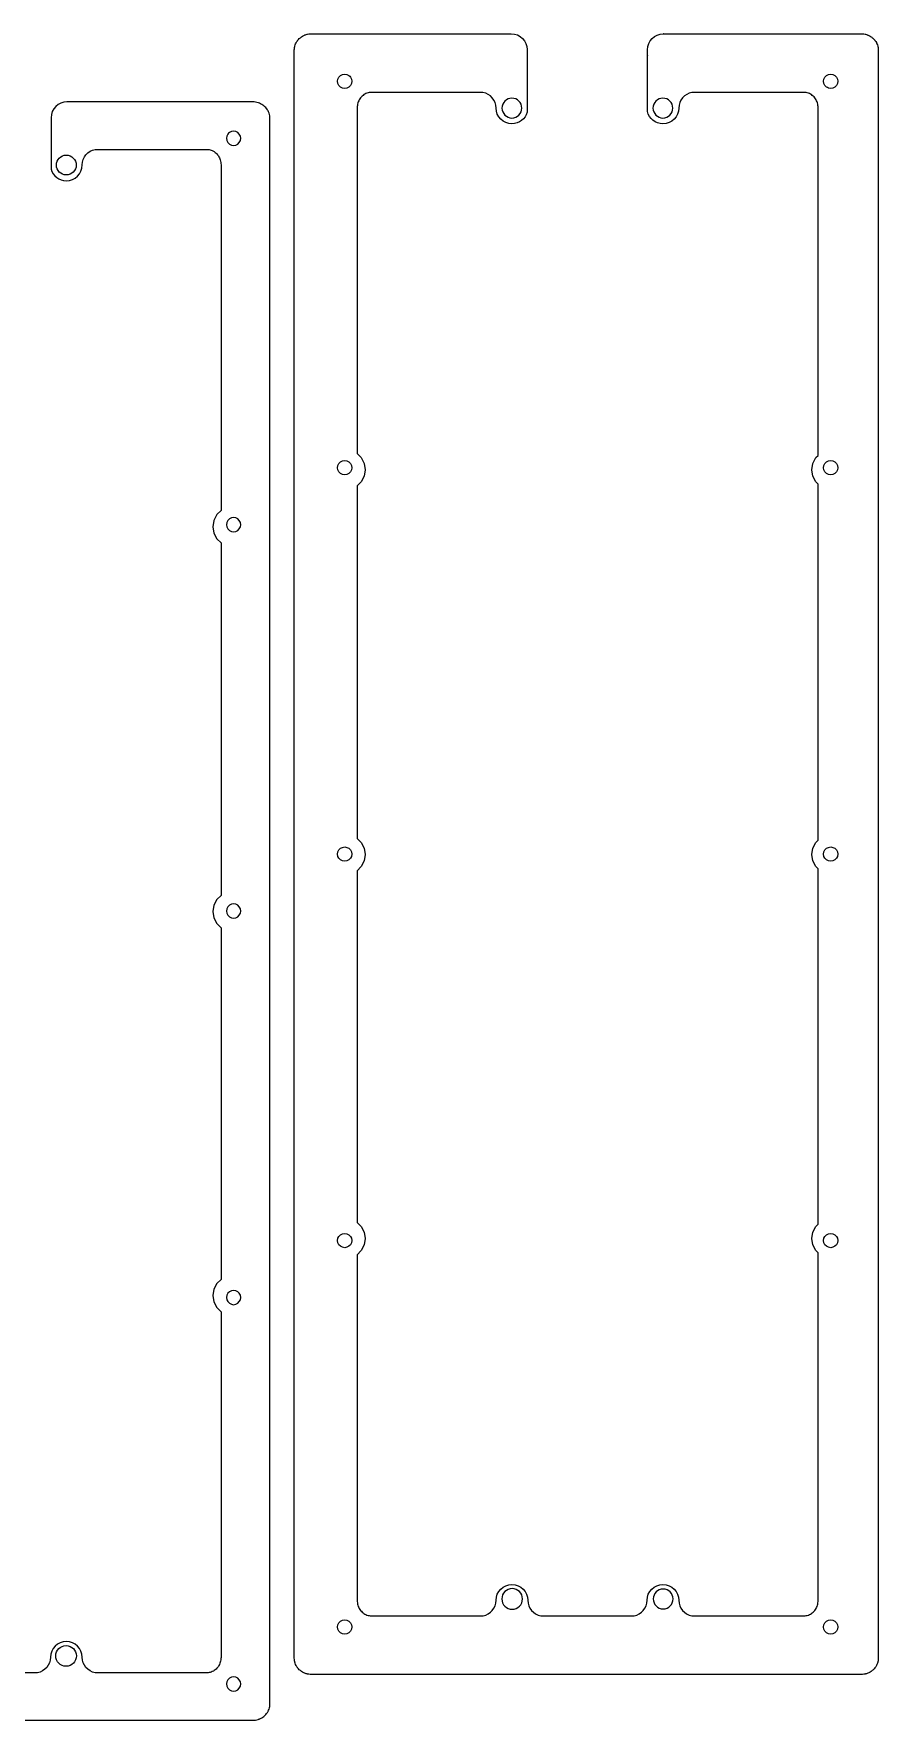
# Model space of a CAD drawing. Header units: inches. Extents: x -431 to 56, y 66 to 279.
# Drawn here: x -294.4 to -188.2, y 66 to 278.3 of the extents above; entities that cross this region are included whole.
import ezdxf

# ---------------------------------------------------------------- set-up
doc = ezdxf.new("R2010")
doc.units = ezdxf.units.IN
doc.header["$MEASUREMENT"] = 0

# ---------------------------------------------------------------- blocks, each defined once
blk = doc.blocks.new('block 2')
at = {"color": 1, "lineweight": 9, "true_color": 0xff0000}
for points in [[(-331.3, 264.82), (-331.17, 264.57), (-330.97, 264.37), (-330.72, 264.24), (-330.45, 264.2), (-330.17, 264.24), (-330.04, 264.31), (-329.92, 264.37), (-329.72, 264.57), (-329.59, 264.82), (-329.55, 265.1), (-329.59, 265.38), (-329.72, 265.63), (-329.92, 265.83), (-330.17, 265.96), (-330.45, 266), (-330.72, 265.96), (-330.97, 265.83), (-331.17, 265.63), (-331.3, 265.38), (-331.35, 265.1), (-331.3, 264.82)], [(-270.15, 264.82), (-270.02, 264.57), (-269.82, 264.37), (-269.57, 264.24), (-269.29, 264.2), (-269.02, 264.24), (-268.77, 264.37), (-268.57, 264.57), (-268.44, 264.82), (-268.4, 265.1), (-268.44, 265.38), (-268.57, 265.63), (-268.77, 265.83), (-269.02, 265.96), (-269.29, 266), (-269.57, 265.96), (-269.82, 265.83), (-269.92, 265.73), (-270.02, 265.63), (-270.15, 265.38), (-270.2, 265.1), (-270.15, 264.82)], [(-331.3, 216.2), (-331.17, 215.95), (-330.97, 215.75), (-330.72, 215.62), (-330.45, 215.57), (-330.17, 215.62), (-329.92, 215.75), (-329.72, 215.95), (-329.59, 216.2), (-329.55, 216.47), (-329.59, 216.75), (-329.72, 217), (-329.92, 217.2), (-330.17, 217.33), (-330.45, 217.37), (-330.72, 217.33), (-330.97, 217.2), (-331.17, 217), (-331.3, 216.75), (-331.35, 216.47), (-331.3, 216.2)], [(-270.15, 216.2), (-270.02, 215.95), (-269.82, 215.75), (-269.57, 215.62), (-269.29, 215.57), (-269.02, 215.62), (-268.77, 215.75), (-268.57, 215.95), (-268.44, 216.2), (-268.4, 216.47), (-268.44, 216.75), (-268.57, 217), (-268.77, 217.2), (-269.02, 217.33), (-269.29, 217.37), (-269.57, 217.33), (-269.82, 217.2), (-270.02, 217), (-270.15, 216.75), (-270.2, 216.47), (-270.15, 216.2)], [(-331.3, 167.57), (-331.17, 167.32), (-330.97, 167.12), (-330.72, 166.99), (-330.45, 166.95), (-330.17, 166.99), (-329.92, 167.12), (-329.72, 167.32), (-329.59, 167.57), (-329.55, 167.85), (-329.59, 168.13), (-329.72, 168.38), (-329.92, 168.58), (-330.17, 168.71), (-330.45, 168.75), (-330.72, 168.71), (-330.97, 168.58), (-331.17, 168.38), (-331.3, 168.13), (-331.35, 167.85), (-331.3, 167.57)], [(-270.15, 167.57), (-270.02, 167.32), (-269.82, 167.12), (-269.57, 166.99), (-269.29, 166.95), (-269.02, 166.99), (-268.77, 167.12), (-268.57, 167.32), (-268.44, 167.57), (-268.4, 167.85), (-268.44, 168.13), (-268.57, 168.38), (-268.77, 168.58), (-269.02, 168.71), (-269.29, 168.75), (-269.57, 168.71), (-269.82, 168.58), (-270.02, 168.38), (-270.15, 168.13), (-270.2, 167.85), (-270.15, 167.57)], [(-331.3, 118.95), (-331.17, 118.7), (-330.97, 118.5), (-330.72, 118.37), (-330.45, 118.32), (-330.17, 118.37), (-329.92, 118.5), (-329.72, 118.7), (-329.59, 118.95), (-329.55, 119.22), (-329.59, 119.5), (-329.72, 119.75), (-329.92, 119.95), (-330.17, 120.08), (-330.45, 120.12), (-330.72, 120.08), (-330.97, 119.95), (-331.17, 119.75), (-331.3, 119.5), (-331.35, 119.22), (-331.3, 118.95)], [(-270.15, 118.95), (-270.02, 118.7), (-269.82, 118.5), (-269.57, 118.37), (-269.29, 118.32), (-269.02, 118.37), (-268.77, 118.5), (-268.57, 118.7), (-268.44, 118.95), (-268.4, 119.22), (-268.44, 119.5), (-268.57, 119.75), (-268.77, 119.95), (-269.02, 120.08), (-269.29, 120.12), (-269.57, 120.08), (-269.82, 119.95), (-270.02, 119.75), (-270.15, 119.5), (-270.2, 119.22), (-270.15, 118.95)], [(-331.35, 70.6), (-331.3, 70.32), (-331.17, 70.07), (-330.97, 69.87), (-330.72, 69.74), (-330.45, 69.7), (-330.17, 69.74), (-329.92, 69.87), (-329.72, 70.07), (-329.67, 70.15), (-329.59, 70.32), (-329.55, 70.56), (-329.55, 70.6), (-329.55, 70.6), (-329.59, 70.88), (-329.72, 71.13), (-329.92, 71.33), (-330.17, 71.45), (-330.45, 71.5), (-330.45, 71.5), (-330.72, 71.45), (-330.97, 71.33), (-331.17, 71.13), (-331.3, 70.88), (-331.35, 70.6), (-331.35, 70.6)], [(-270.2, 70.6), (-270.15, 70.32), (-270.02, 70.07), (-269.82, 69.87), (-269.57, 69.74), (-269.29, 69.7), (-269.02, 69.74), (-268.77, 69.87), (-268.57, 70.07), (-268.57, 70.07), (-268.44, 70.32), (-268.4, 70.6), (-268.44, 70.88), (-268.57, 71.13), (-268.77, 71.33), (-269.02, 71.45), (-269.29, 71.5), (-269.57, 71.45), (-269.82, 71.33), (-270.02, 71.13), (-270.02, 71.13), (-270.15, 70.88), (-270.19, 70.64), (-270.2, 70.6), (-270.2, 70.6)]]:
    blk.add_lwpolyline(points, dxfattribs=at)
at = {"color": 3, "lineweight": 9, "true_color": 0x00ff00}
blk.add_open_spline([(-335.02, 267.62), (-335.02, 267.62), (-335.01, 267.79), (-335.01, 267.79), (-335.01, 267.79), (-334.99, 267.94), (-334.99, 267.94), (-334.99, 267.94), (-334.97, 268.07), (-334.97, 268.07), (-334.97, 268.07), (-334.96, 268.1), (-334.96, 268.1), (-334.96, 268.1), (-334.92, 268.26), (-334.92, 268.26), (-334.92, 268.26), (-334.86, 268.41), (-334.86, 268.41), (-334.86, 268.41), (-334.79, 268.55), (-334.79, 268.55), (-334.79, 268.55), (-334.79, 268.55), (-334.79, 268.55), (-334.79, 268.55), (-334.7, 268.69), (-334.7, 268.69), (-334.7, 268.69), (-334.61, 268.83), (-334.61, 268.83), (-334.61, 268.83), (-334.59, 268.85), (-334.59, 268.85), (-334.59, 268.85), (-334.5, 268.96), (-334.5, 268.96), (-334.5, 268.96), (-334.39, 269.07), (-334.39, 269.07), (-334.39, 269.07), (-334.32, 269.13), (-334.32, 269.13), (-334.32, 269.13), (-334.27, 269.18), (-334.27, 269.18), (-334.27, 269.18), (-334.21, 269.23), (-334.21, 269.23), (-334.21, 269.23), (-334.13, 269.28), (-334.13, 269.28), (-334.13, 269.28), (-333.99, 269.37), (-333.99, 269.37), (-333.99, 269.37), (-333.84, 269.45), (-333.84, 269.45), (-333.84, 269.45), (-333.72, 269.5), (-333.72, 269.5), (-333.72, 269.5), (-333.69, 269.52), (-333.69, 269.52), (-333.69, 269.52), (-333.61, 269.55), (-333.61, 269.55), (-333.61, 269.55), (-333.53, 269.57), (-333.53, 269.57), (-333.53, 269.57), (-333.39, 269.61), (-333.39, 269.61), (-333.39, 269.61), (-333.37, 269.62), (-333.37, 269.62), (-333.37, 269.62), (-333.2, 269.65), (-333.2, 269.65), (-333.2, 269.65), (-333.04, 269.67), (-333.04, 269.67), (-333.04, 269.67), (-332.87, 269.68), (-332.87, 269.68), (-332.87, 269.68), (-309.38, 269.68), (-309.38, 269.68), (-309.38, 269.68), (-309.4, 269.66), (-309.4, 269.66), (-308.3, 269.66), (-307.4, 268.76), (-307.4, 267.66), (-307.4, 267.66), (-307.4, 266.95), (-307.4, 266.95), (-307.4, 266.95), (-307.39, 266.97), (-307.39, 266.97), (-307.39, 266.97), (-307.39, 261.29), (-307.39, 261.29), (-307.6, 260.41), (-308.39, 259.75), (-309.34, 259.75), (-310.44, 259.75), (-311.34, 260.65), (-311.34, 261.74), (-311.34, 262.72), (-312.05, 263.53), (-312.98, 263.7), (-312.98, 263.7), (-327.09, 263.7), (-327.09, 263.7), (-327.09, 263.7), (-327.23, 263.69), (-327.23, 263.69), (-327.23, 263.69), (-327.37, 263.68), (-327.37, 263.68), (-327.37, 263.68), (-327.51, 263.65), (-327.51, 263.65), (-327.51, 263.65), (-327.64, 263.61), (-327.64, 263.61), (-327.64, 263.61), (-327.77, 263.55), (-327.77, 263.55), (-327.77, 263.55), (-327.9, 263.49), (-327.9, 263.49), (-327.9, 263.49), (-328.02, 263.42), (-328.02, 263.42), (-328.02, 263.42), (-328.14, 263.33), (-328.14, 263.33), (-328.14, 263.33), (-328.25, 263.24), (-328.25, 263.24), (-328.25, 263.24), (-328.35, 263.14), (-328.35, 263.14), (-328.35, 263.14), (-328.44, 263.02), (-328.44, 263.02), (-328.44, 263.02), (-328.53, 262.9), (-328.53, 262.9), (-328.53, 262.9), (-328.61, 262.78), (-328.61, 262.78), (-328.61, 262.78), (-328.68, 262.65), (-328.68, 262.65), (-328.68, 262.65), (-328.73, 262.51), (-328.73, 262.51), (-328.73, 262.51), (-328.78, 262.37), (-328.78, 262.37), (-328.78, 262.37), (-328.82, 262.22), (-328.82, 262.22), (-328.82, 262.22), (-328.85, 262.07), (-328.85, 262.07), (-328.85, 262.07), (-328.86, 261.92), (-328.86, 261.92), (-328.86, 261.92), (-328.87, 261.77), (-328.87, 261.77), (-328.87, 261.77), (-328.87, 218.03), (-328.87, 218.03), (-328.87, 218.03), (-328.58, 217.74), (-328.58, 217.74), (-328.58, 217.74), (-328.21, 217.02), (-328.21, 217.02), (-328.21, 217.02), (-328.09, 216.22), (-328.09, 216.22), (-328.09, 216.22), (-328.21, 215.42), (-328.21, 215.42), (-328.21, 215.42), (-328.58, 214.71), (-328.58, 214.71), (-328.58, 214.71), (-328.87, 214.42), (-328.87, 214.42), (-328.87, 214.42), (-328.87, 169.6), (-328.87, 169.6), (-328.87, 169.6), (-328.58, 169.31), (-328.58, 169.31), (-328.58, 169.31), (-328.21, 168.59), (-328.21, 168.59), (-328.21, 168.59), (-328.09, 167.79), (-328.09, 167.79), (-328.09, 167.79), (-328.21, 166.99), (-328.21, 166.99), (-328.21, 166.99), (-328.58, 166.28), (-328.58, 166.28), (-328.58, 166.28), (-328.87, 165.99), (-328.87, 165.99), (-328.87, 165.99), (-328.87, 121.28), (-328.87, 121.28), (-328.87, 121.28), (-328.58, 120.99), (-328.58, 120.99), (-328.58, 120.99), (-328.21, 120.27), (-328.21, 120.27), (-328.21, 120.27), (-328.09, 119.48), (-328.09, 119.48), (-328.09, 119.48), (-328.21, 118.68), (-328.21, 118.68), (-328.21, 118.68), (-328.58, 117.96), (-328.58, 117.96), (-328.58, 117.96), (-328.87, 117.67), (-328.87, 117.67), (-328.87, 117.67), (-328.87, 73.93), (-328.87, 73.93), (-328.87, 73.93), (-328.86, 73.78), (-328.86, 73.78), (-328.86, 73.78), (-328.85, 73.63), (-328.85, 73.63), (-328.85, 73.63), (-328.82, 73.48), (-328.82, 73.48), (-328.82, 73.48), (-328.78, 73.33), (-328.78, 73.33), (-328.78, 73.33), (-328.73, 73.19), (-328.73, 73.19), (-328.73, 73.19), (-328.68, 73.05), (-328.68, 73.05), (-328.68, 73.05), (-328.61, 72.92), (-328.61, 72.92), (-328.61, 72.92), (-328.53, 72.8), (-328.53, 72.8), (-328.53, 72.8), (-328.44, 72.68), (-328.44, 72.68), (-328.44, 72.68), (-328.35, 72.57), (-328.35, 72.57), (-328.35, 72.57), (-328.25, 72.46), (-328.25, 72.46), (-328.25, 72.46), (-328.14, 72.37), (-328.14, 72.37), (-328.14, 72.37), (-328.02, 72.28), (-328.02, 72.28), (-328.02, 72.28), (-327.9, 72.21), (-327.9, 72.21), (-327.9, 72.21), (-327.77, 72.15), (-327.77, 72.15), (-327.77, 72.15), (-327.64, 72.09), (-327.64, 72.09), (-327.64, 72.09), (-327.51, 72.05), (-327.51, 72.05), (-327.51, 72.05), (-327.37, 72.02), (-327.37, 72.02), (-327.37, 72.02), (-327.23, 72.01), (-327.23, 72.01), (-327.23, 72.01), (-327.09, 72), (-327.09, 72), (-327.09, 72), (-312.97, 72), (-312.97, 72), (-312.04, 72.17), (-311.34, 72.98), (-311.34, 73.95), (-311.34, 75.05), (-310.44, 75.94), (-309.34, 75.94), (-308.23, 75.94), (-307.34, 75.05), (-307.34, 73.95), (-307.34, 72.98), (-306.63, 72.17), (-305.7, 72), (-305.7, 72), (-293.97, 72), (-293.97, 72), (-293.04, 72.17), (-292.34, 72.98), (-292.34, 73.95), (-292.34, 75.05), (-291.44, 75.94), (-290.34, 75.94), (-289.23, 75.94), (-288.34, 75.05), (-288.34, 73.95), (-288.34, 72.98), (-287.63, 72.17), (-286.71, 72), (-286.71, 72), (-272.65, 72), (-272.65, 72), (-272.65, 72), (-272.51, 72.01), (-272.51, 72.01), (-272.51, 72.01), (-272.37, 72.02), (-272.37, 72.02), (-272.37, 72.02), (-272.23, 72.05), (-272.23, 72.05), (-272.23, 72.05), (-272.1, 72.09), (-272.1, 72.09), (-272.1, 72.09), (-271.97, 72.15), (-271.97, 72.15), (-271.97, 72.15), (-271.84, 72.21), (-271.84, 72.21), (-271.84, 72.21), (-271.72, 72.28), (-271.72, 72.28), (-271.72, 72.28), (-271.6, 72.37), (-271.6, 72.37), (-271.6, 72.37), (-271.49, 72.46), (-271.49, 72.46), (-271.49, 72.46), (-271.39, 72.57), (-271.39, 72.57), (-271.39, 72.57), (-271.3, 72.68), (-271.3, 72.68), (-271.3, 72.68), (-271.21, 72.8), (-271.21, 72.8), (-271.21, 72.8), (-271.13, 72.92), (-271.13, 72.92), (-271.13, 72.92), (-271.06, 73.05), (-271.06, 73.05), (-271.06, 73.05), (-271.01, 73.19), (-271.01, 73.19), (-271.01, 73.19), (-270.96, 73.33), (-270.96, 73.33), (-270.96, 73.33), (-270.92, 73.48), (-270.92, 73.48), (-270.92, 73.48), (-270.89, 73.63), (-270.89, 73.63), (-270.89, 73.63), (-270.88, 73.78), (-270.88, 73.78), (-270.88, 73.78), (-270.87, 73.93), (-270.87, 73.93), (-270.87, 73.93), (-270.87, 117.44), (-270.87, 117.44), (-270.87, 117.44), (-271.39, 117.96), (-271.39, 117.96), (-271.39, 117.96), (-271.76, 118.68), (-271.76, 118.68), (-271.76, 118.68), (-271.89, 119.48), (-271.89, 119.48), (-271.89, 119.48), (-271.76, 120.27), (-271.76, 120.27), (-271.76, 120.27), (-271.39, 120.99), (-271.39, 120.99), (-271.39, 120.99), (-270.87, 121.51), (-270.87, 121.51), (-270.87, 121.51), (-270.87, 165.76), (-270.87, 165.76), (-270.87, 165.76), (-271.39, 166.28), (-271.39, 166.28), (-271.39, 166.28), (-271.76, 166.99), (-271.76, 166.99), (-271.76, 166.99), (-271.89, 167.79), (-271.89, 167.79), (-271.89, 167.79), (-271.76, 168.59), (-271.76, 168.59), (-271.76, 168.59), (-271.39, 169.31), (-271.39, 169.31), (-271.39, 169.31), (-270.87, 169.82), (-270.87, 169.82), (-270.87, 169.82), (-270.87, 214.19), (-270.87, 214.19), (-270.87, 214.19), (-271.39, 214.71), (-271.39, 214.71), (-271.39, 214.71), (-271.76, 215.42), (-271.76, 215.42), (-271.76, 215.42), (-271.89, 216.22), (-271.89, 216.22), (-271.89, 216.22), (-271.76, 217.02), (-271.76, 217.02), (-271.76, 217.02), (-271.39, 217.74), (-271.39, 217.74), (-271.39, 217.74), (-270.87, 218.25), (-270.87, 218.25), (-270.87, 218.25), (-270.87, 261.77), (-270.87, 261.77), (-270.87, 261.77), (-270.88, 261.92), (-270.88, 261.92), (-270.88, 261.92), (-270.89, 262.07), (-270.89, 262.07), (-270.89, 262.07), (-270.92, 262.22), (-270.92, 262.22), (-270.92, 262.22), (-270.96, 262.37), (-270.96, 262.37), (-270.96, 262.37), (-271.01, 262.51), (-271.01, 262.51), (-271.01, 262.51), (-271.06, 262.65), (-271.06, 262.65), (-271.06, 262.65), (-271.13, 262.78), (-271.13, 262.78), (-271.13, 262.78), (-271.21, 262.9), (-271.21, 262.9), (-271.21, 262.9), (-271.3, 263.02), (-271.3, 263.02), (-271.3, 263.02), (-271.39, 263.14), (-271.39, 263.14), (-271.39, 263.14), (-271.49, 263.24), (-271.49, 263.24), (-271.49, 263.24), (-271.6, 263.33), (-271.6, 263.33), (-271.6, 263.33), (-271.72, 263.42), (-271.72, 263.42), (-271.72, 263.42), (-271.84, 263.49), (-271.84, 263.49), (-271.84, 263.49), (-271.97, 263.55), (-271.97, 263.55), (-271.97, 263.55), (-272.1, 263.61), (-272.1, 263.61), (-272.1, 263.61), (-272.23, 263.65), (-272.23, 263.65), (-272.23, 263.65), (-272.37, 263.68), (-272.37, 263.68), (-272.37, 263.68), (-272.51, 263.69), (-272.51, 263.69), (-272.51, 263.69), (-272.65, 263.7), (-272.65, 263.7), (-272.65, 263.7), (-286.69, 263.7), (-286.69, 263.7), (-287.63, 263.53), (-288.34, 262.72), (-288.34, 261.74), (-288.34, 260.65), (-289.23, 259.75), (-290.34, 259.75), (-291.25, 259.75), (-292.02, 260.37), (-292.26, 261.2), (-292.26, 261.2), (-292.26, 266.96), (-292.26, 266.96), (-292.26, 266.96), (-292.26, 267.68), (-292.26, 267.68), (-292.26, 268.78), (-291.36, 269.68), (-290.26, 269.68), (-290.26, 269.68), (-266.87, 269.68), (-266.87, 269.68), (-266.87, 269.68), (-266.7, 269.67), (-266.7, 269.67), (-266.7, 269.67), (-266.54, 269.65), (-266.54, 269.65), (-266.54, 269.65), (-266.37, 269.62), (-266.37, 269.62), (-266.37, 269.62), (-266.35, 269.61), (-266.35, 269.61), (-266.35, 269.61), (-266.21, 269.57), (-266.21, 269.57), (-266.21, 269.57), (-266.14, 269.55), (-266.14, 269.55), (-266.14, 269.55), (-266.05, 269.52), (-266.05, 269.52), (-266.05, 269.52), (-266.02, 269.5), (-266.02, 269.5), (-266.02, 269.5), (-265.9, 269.45), (-265.9, 269.45), (-265.9, 269.45), (-265.75, 269.37), (-265.75, 269.37), (-265.75, 269.37), (-265.61, 269.28), (-265.61, 269.28), (-265.61, 269.28), (-265.48, 269.18), (-265.48, 269.18), (-265.48, 269.18), (-265.35, 269.07), (-265.35, 269.07), (-265.35, 269.07), (-265.24, 268.96), (-265.24, 268.96), (-265.24, 268.96), (-265.13, 268.83), (-265.13, 268.83), (-265.13, 268.83), (-265.13, 268.83), (-265.13, 268.83), (-265.13, 268.83), (-265.1, 268.79), (-265.1, 268.79), (-265.1, 268.79), (-265.04, 268.69), (-265.04, 268.69), (-265.04, 268.69), (-264.99, 268.61), (-264.99, 268.61), (-264.99, 268.61), (-264.95, 268.55), (-264.95, 268.55), (-264.95, 268.55), (-264.95, 268.55), (-264.95, 268.55), (-264.95, 268.55), (-264.88, 268.41), (-264.88, 268.41), (-264.88, 268.41), (-264.82, 268.26), (-264.82, 268.26), (-264.82, 268.26), (-264.78, 268.11), (-264.78, 268.11), (-264.78, 268.11), (-264.78, 268.1), (-264.78, 268.1), (-264.78, 268.1), (-264.78, 268.09), (-264.78, 268.09), (-264.78, 268.09), (-264.75, 267.94), (-264.75, 267.94), (-264.75, 267.94), (-264.73, 267.79), (-264.73, 267.79), (-264.73, 267.79), (-264.72, 267.62), (-264.72, 267.62), (-264.72, 267.62), (-264.72, 167.85), (-264.72, 167.85), (-264.72, 167.85), (-264.72, 68.07), (-264.72, 68.07), (-264.72, 68.07), (-264.73, 67.91), (-264.73, 67.91), (-264.73, 67.91), (-264.75, 67.75), (-264.75, 67.75), (-264.75, 67.75), (-264.78, 67.61), (-264.78, 67.61), (-264.78, 67.61), (-264.78, 67.6), (-264.78, 67.6), (-264.78, 67.6), (-264.78, 67.59), (-264.78, 67.59), (-264.78, 67.59), (-264.82, 67.44), (-264.82, 67.44), (-264.82, 67.44), (-264.88, 67.29), (-264.88, 67.29), (-264.88, 67.29), (-264.95, 67.15), (-264.95, 67.15), (-264.95, 67.15), (-264.95, 67.14), (-264.95, 67.14), (-264.95, 67.14), (-264.99, 67.09), (-264.99, 67.09), (-264.99, 67.09), (-265.04, 67), (-265.04, 67), (-265.04, 67), (-265.1, 66.91), (-265.1, 66.91), (-265.1, 66.91), (-265.13, 66.87), (-265.13, 66.87), (-265.13, 66.87), (-265.13, 66.87), (-265.13, 66.87), (-265.13, 66.87), (-265.24, 66.74), (-265.24, 66.74), (-265.24, 66.74), (-265.35, 66.62), (-265.35, 66.62), (-265.35, 66.62), (-265.48, 66.51), (-265.48, 66.51), (-265.48, 66.51), (-265.61, 66.41), (-265.61, 66.41), (-265.61, 66.41), (-265.75, 66.33), (-265.75, 66.33), (-265.75, 66.33), (-265.9, 66.25), (-265.9, 66.25), (-265.9, 66.25), (-266.02, 66.19), (-266.02, 66.19), (-266.02, 66.19), (-266.05, 66.18), (-266.05, 66.18), (-266.05, 66.18), (-266.14, 66.15), (-266.14, 66.15), (-266.14, 66.15), (-266.21, 66.12), (-266.21, 66.12), (-266.21, 66.12), (-266.35, 66.09), (-266.35, 66.09), (-266.35, 66.09), (-266.37, 66.08), (-266.37, 66.08), (-266.37, 66.08), (-266.54, 66.05), (-266.54, 66.05), (-266.54, 66.05), (-266.7, 66.03), (-266.7, 66.03), (-266.7, 66.03), (-266.87, 66.02), (-266.87, 66.02), (-266.87, 66.02), (-332.87, 66.02), (-332.87, 66.02), (-332.87, 66.02), (-333.04, 66.03), (-333.04, 66.03), (-333.04, 66.03), (-333.2, 66.05), (-333.2, 66.05), (-333.2, 66.05), (-333.37, 66.08), (-333.37, 66.08), (-333.37, 66.08), (-333.39, 66.09), (-333.39, 66.09), (-333.39, 66.09), (-333.53, 66.12), (-333.53, 66.12), (-333.53, 66.12), (-333.61, 66.15), (-333.61, 66.15), (-333.61, 66.15), (-333.69, 66.18), (-333.69, 66.18), (-333.69, 66.18), (-333.72, 66.19), (-333.72, 66.19), (-333.72, 66.19), (-333.84, 66.25), (-333.84, 66.25), (-333.84, 66.25), (-333.99, 66.33), (-333.99, 66.33), (-333.99, 66.33), (-334.13, 66.41), (-334.13, 66.41), (-334.13, 66.41), (-334.21, 66.47), (-334.21, 66.47), (-334.21, 66.47), (-334.27, 66.51), (-334.27, 66.51), (-334.27, 66.51), (-334.32, 66.57), (-334.32, 66.57), (-334.32, 66.57), (-334.39, 66.62), (-334.39, 66.62), (-334.39, 66.62), (-334.5, 66.74), (-334.5, 66.74), (-334.5, 66.74), (-334.59, 66.85), (-334.59, 66.85), (-334.59, 66.85), (-334.61, 66.87), (-334.61, 66.87), (-334.61, 66.87), (-334.7, 67), (-334.7, 67), (-334.7, 67), (-334.79, 67.14), (-334.79, 67.14), (-334.79, 67.14), (-334.79, 67.15), (-334.79, 67.15), (-334.79, 67.15), (-334.86, 67.29), (-334.86, 67.29), (-334.86, 67.29), (-334.92, 67.44), (-334.92, 67.44), (-334.92, 67.44), (-334.96, 67.6), (-334.96, 67.6), (-334.96, 67.6), (-334.97, 67.63), (-334.97, 67.63), (-334.97, 67.63), (-334.99, 67.75), (-334.99, 67.75), (-334.99, 67.75), (-335.01, 67.91), (-335.01, 67.91), (-335.01, 67.91), (-335.02, 68.07), (-335.02, 68.07), (-335.02, 68.07), (-335.02, 167.85), (-335.02, 167.85), (-335.02, 167.85), (-335.02, 267.62), (-335.02, 267.62)], degree=3, knots=[0, 0, 0, 0, 1, 1, 1, 2, 2, 2, 3, 3, 3, 4, 4, 4, 5, 5, 5, 6, 6, 6, 7, 7, 7, 8, 8, 8, 9, 9, 9, 10, 10, 10, 11, 11, 11, 12, 12, 12, 13, 13, 13, 14, 14, 14, 15, 15, 15, 16, 16, 16, 17, 17, 17, 18, 18, 18, 19, 19, 19, 20, 20, 20, 21, 21, 21, 22, 22, 22, 23, 23, 23, 24, 24, 24, 25, 25, 25, 26, 26, 26, 27, 27, 27, 28, 28, 28, 29, 29, 29, 30, 30, 30, 31, 31, 31, 32, 32, 32, 33, 33, 33, 34, 34, 34, 35, 35, 35, 36, 36, 36, 37, 37, 37, 38, 38, 38, 39, 39, 39, 40, 40, 40, 41, 41, 41, 42, 42, 42, 43, 43, 43, 44, 44, 44, 45, 45, 45, 46, 46, 46, 47, 47, 47, 48, 48, 48, 49, 49, 49, 50, 50, 50, 51, 51, 51, 52, 52, 52, 53, 53, 53, 54, 54, 54, 55, 55, 55, 56, 56, 56, 57, 57, 57, 58, 58, 58, 59, 59, 59, 60, 60, 60, 61, 61, 61, 62, 62, 62, 63, 63, 63, 64, 64, 64, 65, 65, 65, 66, 66, 66, 67, 67, 67, 68, 68, 68, 69, 69, 69, 70, 70, 70, 71, 71, 71, 72, 72, 72, 73, 73, 73, 74, 74, 74, 75, 75, 75, 76, 76, 76, 77, 77, 77, 78, 78, 78, 79, 79, 79, 80, 80, 80, 81, 81, 81, 82, 82, 82, 83, 83, 83, 84, 84, 84, 85, 85, 85, 86, 86, 86, 87, 87, 87, 88, 88, 88, 89, 89, 89, 90, 90, 90, 91, 91, 91, 92, 92, 92, 93, 93, 93, 94, 94, 94, 95, 95, 95, 96, 96, 96, 97, 97, 97, 98, 98, 98, 99, 99, 99, 100, 100, 100, 101, 101, 101, 102, 102, 102, 103, 103, 103, 104, 104, 104, 105, 105, 105, 106, 106, 106, 107, 107, 107, 108, 108, 108, 109, 109, 109, 110, 110, 110, 111, 111, 111, 112, 112, 112, 113, 113, 113, 114, 114, 114, 115, 115, 115, 116, 116, 116, 117, 117, 117, 118, 118, 118, 119, 119, 119, 120, 120, 120, 121, 121, 121, 122, 122, 122, 123, 123, 123, 124, 124, 124, 125, 125, 125, 126, 126, 126, 127, 127, 127, 128, 128, 128, 129, 129, 129, 130, 130, 130, 131, 131, 131, 132, 132, 132, 133, 133, 133, 134, 134, 134, 135, 135, 135, 136, 136, 136, 137, 137, 137, 138, 138, 138, 139, 139, 139, 140, 140, 140, 141, 141, 141, 142, 142, 142, 143, 143, 143, 144, 144, 144, 145, 145, 145, 146, 146, 146, 147, 147, 147, 148, 148, 148, 149, 149, 149, 150, 150, 150, 151, 151, 151, 152, 152, 152, 153, 153, 153, 154, 154, 154, 155, 155, 155, 156, 156, 156, 157, 157, 157, 158, 158, 158, 159, 159, 159, 160, 160, 160, 161, 161, 161, 162, 162, 162, 163, 163, 163, 164, 164, 164, 165, 165, 165, 166, 166, 166, 167, 167, 167, 168, 168, 168, 169, 169, 169, 170, 170, 170, 171, 171, 171, 172, 172, 172, 173, 173, 173, 174, 174, 174, 175, 175, 175, 176, 176, 176, 177, 177, 177, 178, 178, 178, 179, 179, 179, 180, 180, 180, 181, 181, 181, 182, 182, 182, 183, 183, 183, 184, 184, 184, 185, 185, 185, 186, 186, 186, 187, 187, 187, 188, 188, 188, 189, 189, 189, 190, 190, 190, 191, 191, 191, 192, 192, 192, 193, 193, 193, 194, 194, 194, 195, 195, 195, 196, 196, 196, 197, 197, 197, 198, 198, 198, 199, 199, 199, 200, 200, 200, 201, 201, 201, 202, 202, 202, 203, 203, 203, 204, 204, 204, 205, 205, 205, 206, 206, 206, 207, 207, 207, 208, 208, 208, 209, 209, 209, 210, 210, 210, 211, 211, 211, 212, 212, 212, 213, 213, 213, 214, 214, 214, 215, 215, 215, 216, 216, 216, 217, 217, 217, 218, 218, 218, 219, 219, 219, 220, 220, 220, 221, 221, 221, 222, 222, 222, 223, 223, 223, 224, 224, 224, 225, 225, 225, 226, 226, 226, 227, 227, 227, 228, 228, 228, 229, 229, 229, 230, 230, 230, 231, 231, 231, 232, 232, 232, 233, 233, 233, 234, 234, 234, 235, 235, 235, 236, 236, 236, 237, 237, 237, 238, 238, 238, 239, 239, 239, 240, 240, 240, 241, 241, 241, 242, 242, 242, 243, 243, 243, 244, 244, 244, 245, 245, 245, 246, 246, 246, 247, 247, 247, 248, 248, 248, 249, 249, 249, 250, 250, 250, 251, 251, 251, 252, 252, 252, 253, 253, 253, 254, 254, 254, 255, 255, 255, 256, 256, 256, 257, 257, 257, 258, 258, 258, 259, 259, 259, 260, 260, 260, 261, 261, 261, 262, 262, 262, 263, 263, 263, 264, 264, 264, 265, 265, 265, 266, 266, 266, 267, 267, 267, 268, 268, 268, 269, 269, 269, 270, 270, 270, 271, 271, 271, 272, 272, 272, 272], dxfattribs=at)
at = {"color": 1, "lineweight": 9, "true_color": 0xff0000}
for points in [[(-309.34, 260.48), (-308.65, 260.48), (-308.09, 261.04), (-308.09, 261.73), (-308.09, 262.42), (-308.65, 262.98), (-309.34, 262.98), (-310.03, 262.98), (-310.59, 262.42), (-310.59, 261.73), (-310.59, 261.04), (-310.03, 260.48), (-309.34, 260.48)], [(-290.34, 262.98), (-291.03, 262.98), (-291.59, 262.42), (-291.59, 261.73), (-291.59, 261.04), (-291.03, 260.48), (-290.34, 260.48), (-289.65, 260.48), (-289.09, 261.04), (-289.09, 261.73), (-289.09, 262.42), (-289.65, 262.98), (-290.34, 262.98)], [(-309.37, 72.87), (-308.68, 72.87), (-308.12, 73.43), (-308.12, 74.12), (-308.12, 74.81), (-308.68, 75.37), (-309.37, 75.37), (-310.06, 75.37), (-310.62, 74.81), (-310.62, 74.12), (-310.62, 73.43), (-310.06, 72.87), (-309.37, 72.87)], [(-290.37, 72.82), (-289.65, 72.82), (-289.07, 73.41), (-289.07, 74.12), (-289.07, 74.84), (-289.65, 75.42), (-290.37, 75.42), (-291.09, 75.42), (-291.67, 74.84), (-291.67, 74.12), (-291.67, 73.41), (-291.09, 72.82), (-290.37, 72.82)]]:
    blk.add_open_spline(points, degree=3, knots=[0, 0, 0, 0, 1, 1, 1, 2, 2, 2, 3, 3, 3, 4, 4, 4, 4], dxfattribs=at)
blk = doc.blocks.new('block 4')
at = {"color": 1, "lineweight": 9, "true_color": 0xff0000}
for points in [[(-254.46, 271.99), (-254.58, 271.74), (-254.78, 271.54), (-255.03, 271.41), (-255.31, 271.37), (-255.59, 271.41), (-255.84, 271.54), (-256.04, 271.74), (-256.17, 271.99), (-256.21, 272.27), (-256.17, 272.55), (-256.04, 272.8), (-255.84, 273), (-255.59, 273.13), (-255.31, 273.17), (-255.03, 273.13), (-254.78, 273), (-254.68, 272.9), (-254.58, 272.8), (-254.46, 272.55), (-254.41, 272.27), (-254.46, 271.99)], [(-193.3, 271.99), (-193.43, 271.74), (-193.63, 271.54), (-193.88, 271.41), (-194.16, 271.37), (-194.44, 271.41), (-194.56, 271.48), (-194.69, 271.54), (-194.89, 271.74), (-195.02, 271.99), (-195.06, 272.27), (-195.02, 272.55), (-194.89, 272.8), (-194.69, 273), (-194.44, 273.13), (-194.16, 273.17), (-193.88, 273.13), (-193.63, 273), (-193.43, 272.8), (-193.3, 272.55), (-193.26, 272.27), (-193.3, 271.99)], [(-254.46, 223.37), (-254.58, 223.12), (-254.78, 222.92), (-255.03, 222.79), (-255.31, 222.74), (-255.59, 222.79), (-255.84, 222.92), (-256.04, 223.12), (-256.17, 223.37), (-256.21, 223.64), (-256.17, 223.92), (-256.04, 224.17), (-255.84, 224.37), (-255.59, 224.5), (-255.31, 224.54), (-255.03, 224.5), (-254.78, 224.37), (-254.58, 224.17), (-254.46, 223.92), (-254.41, 223.64), (-254.46, 223.37)], [(-193.3, 223.37), (-193.43, 223.12), (-193.63, 222.92), (-193.88, 222.79), (-194.16, 222.74), (-194.44, 222.79), (-194.69, 222.92), (-194.89, 223.12), (-195.02, 223.37), (-195.06, 223.64), (-195.02, 223.92), (-194.89, 224.17), (-194.69, 224.37), (-194.44, 224.5), (-194.16, 224.54), (-193.88, 224.5), (-193.63, 224.37), (-193.43, 224.17), (-193.3, 223.92), (-193.26, 223.64), (-193.3, 223.37)], [(-254.46, 174.74), (-254.58, 174.49), (-254.78, 174.29), (-255.03, 174.16), (-255.31, 174.12), (-255.59, 174.16), (-255.84, 174.29), (-256.04, 174.49), (-256.17, 174.74), (-256.21, 175.02), (-256.17, 175.3), (-256.04, 175.55), (-255.84, 175.75), (-255.59, 175.87), (-255.31, 175.92), (-255.03, 175.87), (-254.78, 175.75), (-254.58, 175.55), (-254.46, 175.3), (-254.41, 175.02), (-254.46, 174.74)], [(-193.3, 174.74), (-193.43, 174.49), (-193.63, 174.29), (-193.88, 174.16), (-194.16, 174.12), (-194.44, 174.16), (-194.69, 174.29), (-194.89, 174.49), (-195.02, 174.74), (-195.06, 175.02), (-195.02, 175.3), (-194.89, 175.55), (-194.69, 175.75), (-194.44, 175.87), (-194.16, 175.92), (-193.88, 175.87), (-193.63, 175.75), (-193.43, 175.55), (-193.3, 175.3), (-193.26, 175.02), (-193.3, 174.74)], [(-254.46, 126.12), (-254.58, 125.87), (-254.78, 125.67), (-255.03, 125.54), (-255.31, 125.49), (-255.59, 125.54), (-255.84, 125.67), (-256.04, 125.87), (-256.17, 126.12), (-256.21, 126.39), (-256.17, 126.67), (-256.04, 126.92), (-255.84, 127.12), (-255.59, 127.25), (-255.31, 127.29), (-255.03, 127.25), (-254.78, 127.12), (-254.58, 126.92), (-254.46, 126.67), (-254.41, 126.39), (-254.46, 126.12)], [(-193.3, 126.12), (-193.43, 125.87), (-193.63, 125.67), (-193.88, 125.54), (-194.16, 125.49), (-194.44, 125.54), (-194.69, 125.67), (-194.89, 125.87), (-195.02, 126.12), (-195.06, 126.39), (-195.02, 126.67), (-194.89, 126.92), (-194.69, 127.12), (-194.44, 127.25), (-194.16, 127.29), (-193.88, 127.25), (-193.63, 127.12), (-193.43, 126.92), (-193.3, 126.67), (-193.26, 126.39), (-193.3, 126.12)], [(-254.41, 77.77), (-254.46, 77.49), (-254.58, 77.24), (-254.78, 77.04), (-255.03, 76.91), (-255.31, 76.87), (-255.59, 76.91), (-255.84, 77.04), (-256.04, 77.24), (-256.04, 77.24), (-256.17, 77.49), (-256.21, 77.77), (-256.17, 78.05), (-256.04, 78.3), (-255.84, 78.5), (-255.59, 78.62), (-255.31, 78.67), (-255.03, 78.62), (-254.78, 78.5), (-254.58, 78.3), (-254.58, 78.3), (-254.46, 78.05), (-254.42, 77.81), (-254.41, 77.77), (-254.41, 77.77)], [(-193.26, 77.77), (-193.3, 77.49), (-193.43, 77.24), (-193.63, 77.04), (-193.88, 76.91), (-194.16, 76.87), (-194.44, 76.91), (-194.69, 77.04), (-194.89, 77.24), (-194.93, 77.32), (-195.02, 77.49), (-195.05, 77.73), (-195.06, 77.77), (-195.06, 77.77), (-195.02, 78.05), (-194.89, 78.3), (-194.69, 78.5), (-194.44, 78.62), (-194.16, 78.67), (-194.16, 78.67), (-193.88, 78.62), (-193.63, 78.5), (-193.43, 78.3), (-193.3, 78.05), (-193.26, 77.77), (-193.26, 77.77)]]:
    blk.add_lwpolyline(points, dxfattribs=at)
at = {"color": 3, "lineweight": 9, "true_color": 0x00ff00}
blk.add_open_spline([(-188.17, 276.21), (-188.17, 276.21), (-188.18, 276.37), (-188.18, 276.37), (-188.18, 276.37), (-188.2, 276.53), (-188.2, 276.53), (-188.2, 276.53), (-188.23, 276.65), (-188.23, 276.65), (-188.23, 276.65), (-188.24, 276.68), (-188.24, 276.68), (-188.24, 276.68), (-188.28, 276.84), (-188.28, 276.84), (-188.28, 276.84), (-188.34, 276.99), (-188.34, 276.99), (-188.34, 276.99), (-188.41, 277.13), (-188.41, 277.13), (-188.41, 277.13), (-188.41, 277.14), (-188.41, 277.14), (-188.41, 277.14), (-188.49, 277.28), (-188.49, 277.28), (-188.49, 277.28), (-188.59, 277.41), (-188.59, 277.41), (-188.59, 277.41), (-188.6, 277.43), (-188.6, 277.43), (-188.6, 277.43), (-188.69, 277.54), (-188.69, 277.54), (-188.69, 277.54), (-188.8, 277.66), (-188.8, 277.66), (-188.8, 277.66), (-188.87, 277.71), (-188.87, 277.71), (-188.87, 277.71), (-188.93, 277.76), (-188.93, 277.76), (-188.93, 277.76), (-188.99, 277.81), (-188.99, 277.81), (-188.99, 277.81), (-189.06, 277.86), (-189.06, 277.86), (-189.06, 277.86), (-189.2, 277.95), (-189.2, 277.95), (-189.2, 277.95), (-189.35, 278.03), (-189.35, 278.03), (-189.35, 278.03), (-189.47, 278.09), (-189.47, 278.09), (-189.47, 278.09), (-189.5, 278.1), (-189.5, 278.1), (-189.5, 278.1), (-189.59, 278.13), (-189.59, 278.13), (-189.59, 278.13), (-189.66, 278.16), (-189.66, 278.16), (-189.66, 278.16), (-189.8, 278.19), (-189.8, 278.19), (-189.8, 278.19), (-189.83, 278.2), (-189.83, 278.2), (-189.83, 278.2), (-189.99, 278.23), (-189.99, 278.23), (-189.99, 278.23), (-190.16, 278.25), (-190.16, 278.25), (-190.16, 278.25), (-190.33, 278.26), (-190.33, 278.26), (-190.33, 278.26), (-215.23, 278.26), (-215.23, 278.26), (-215.23, 278.26), (-215.21, 278.25), (-215.21, 278.25), (-216.31, 278.25), (-217.21, 277.35), (-217.21, 276.25), (-217.21, 276.25), (-217.21, 275.53), (-217.21, 275.53), (-217.21, 275.53), (-217.21, 275.56), (-217.21, 275.56), (-217.21, 275.56), (-217.21, 268.46), (-217.21, 268.46), (-217.01, 267.58), (-216.22, 266.92), (-215.27, 266.92), (-214.16, 266.92), (-213.27, 267.82), (-213.27, 268.91), (-213.27, 269.89), (-212.56, 270.7), (-211.62, 270.87), (-211.62, 270.87), (-197.51, 270.87), (-197.51, 270.87), (-197.51, 270.87), (-197.37, 270.86), (-197.37, 270.86), (-197.37, 270.86), (-197.24, 270.85), (-197.24, 270.85), (-197.24, 270.85), (-197.1, 270.82), (-197.1, 270.82), (-197.1, 270.82), (-196.96, 270.78), (-196.96, 270.78), (-196.96, 270.78), (-196.83, 270.72), (-196.83, 270.72), (-196.83, 270.72), (-196.71, 270.66), (-196.71, 270.66), (-196.71, 270.66), (-196.59, 270.59), (-196.59, 270.59), (-196.59, 270.59), (-196.47, 270.5), (-196.47, 270.5), (-196.47, 270.5), (-196.36, 270.41), (-196.36, 270.41), (-196.36, 270.41), (-196.26, 270.31), (-196.26, 270.31), (-196.26, 270.31), (-196.16, 270.19), (-196.16, 270.19), (-196.16, 270.19), (-196.08, 270.07), (-196.08, 270.07), (-196.08, 270.07), (-196, 269.95), (-196, 269.95), (-196, 269.95), (-195.93, 269.82), (-195.93, 269.82), (-195.93, 269.82), (-195.87, 269.68), (-195.87, 269.68), (-195.87, 269.68), (-195.82, 269.54), (-195.82, 269.54), (-195.82, 269.54), (-195.79, 269.39), (-195.79, 269.39), (-195.79, 269.39), (-195.76, 269.24), (-195.76, 269.24), (-195.76, 269.24), (-195.74, 269.09), (-195.74, 269.09), (-195.74, 269.09), (-195.74, 268.94), (-195.74, 268.94), (-195.74, 268.94), (-195.74, 225.2), (-195.74, 225.2), (-195.74, 225.2), (-196.03, 224.91), (-196.03, 224.91), (-196.03, 224.91), (-196.39, 224.19), (-196.39, 224.19), (-196.39, 224.19), (-196.52, 223.39), (-196.52, 223.39), (-196.52, 223.39), (-196.39, 222.59), (-196.39, 222.59), (-196.39, 222.59), (-196.03, 221.88), (-196.03, 221.88), (-196.03, 221.88), (-195.74, 221.59), (-195.74, 221.59), (-195.74, 221.59), (-195.74, 176.77), (-195.74, 176.77), (-195.74, 176.77), (-196.03, 176.48), (-196.03, 176.48), (-196.03, 176.48), (-196.39, 175.76), (-196.39, 175.76), (-196.39, 175.76), (-196.52, 174.96), (-196.52, 174.96), (-196.52, 174.96), (-196.39, 174.16), (-196.39, 174.16), (-196.39, 174.16), (-196.03, 173.45), (-196.03, 173.45), (-196.03, 173.45), (-195.74, 173.16), (-195.74, 173.16), (-195.74, 173.16), (-195.74, 128.45), (-195.74, 128.45), (-195.74, 128.45), (-196.03, 128.16), (-196.03, 128.16), (-196.03, 128.16), (-196.39, 127.44), (-196.39, 127.44), (-196.39, 127.44), (-196.52, 126.65), (-196.52, 126.65), (-196.52, 126.65), (-196.39, 125.85), (-196.39, 125.85), (-196.39, 125.85), (-196.03, 125.13), (-196.03, 125.13), (-196.03, 125.13), (-195.74, 124.84), (-195.74, 124.84), (-195.74, 124.84), (-195.74, 81.1), (-195.74, 81.1), (-195.74, 81.1), (-195.74, 80.95), (-195.74, 80.95), (-195.74, 80.95), (-195.76, 80.8), (-195.76, 80.8), (-195.76, 80.8), (-195.79, 80.65), (-195.79, 80.65), (-195.79, 80.65), (-195.82, 80.5), (-195.82, 80.5), (-195.82, 80.5), (-195.87, 80.36), (-195.87, 80.36), (-195.87, 80.36), (-195.93, 80.22), (-195.93, 80.22), (-195.93, 80.22), (-196, 80.09), (-196, 80.09), (-196, 80.09), (-196.08, 79.97), (-196.08, 79.97), (-196.08, 79.97), (-196.16, 79.85), (-196.16, 79.85), (-196.16, 79.85), (-196.26, 79.74), (-196.26, 79.74), (-196.26, 79.74), (-196.36, 79.63), (-196.36, 79.63), (-196.36, 79.63), (-196.47, 79.54), (-196.47, 79.54), (-196.47, 79.54), (-196.59, 79.45), (-196.59, 79.45), (-196.59, 79.45), (-196.71, 79.38), (-196.71, 79.38), (-196.71, 79.38), (-196.83, 79.32), (-196.83, 79.32), (-196.83, 79.32), (-196.96, 79.26), (-196.96, 79.26), (-196.96, 79.26), (-197.1, 79.22), (-197.1, 79.22), (-197.1, 79.22), (-197.24, 79.19), (-197.24, 79.19), (-197.24, 79.19), (-197.37, 79.18), (-197.37, 79.18), (-197.37, 79.18), (-197.51, 79.17), (-197.51, 79.17), (-197.51, 79.17), (-211.64, 79.17), (-211.64, 79.17), (-212.56, 79.34), (-213.27, 80.15), (-213.27, 81.12), (-213.27, 82.22), (-214.16, 83.11), (-215.27, 83.11), (-216.37, 83.11), (-217.27, 82.22), (-217.27, 81.12), (-217.27, 80.15), (-217.97, 79.34), (-218.9, 79.17), (-218.9, 79.17), (-230.64, 79.17), (-230.64, 79.17), (-231.57, 79.34), (-232.27, 80.15), (-232.27, 81.12), (-232.27, 82.22), (-233.16, 83.11), (-234.27, 83.11), (-235.37, 83.11), (-236.27, 82.22), (-236.27, 81.12), (-236.27, 80.15), (-236.97, 79.34), (-237.9, 79.17), (-237.9, 79.17), (-251.96, 79.17), (-251.96, 79.17), (-251.96, 79.17), (-252.1, 79.18), (-252.1, 79.18), (-252.1, 79.18), (-252.24, 79.19), (-252.24, 79.19), (-252.24, 79.19), (-252.37, 79.22), (-252.37, 79.22), (-252.37, 79.22), (-252.51, 79.26), (-252.51, 79.26), (-252.51, 79.26), (-252.64, 79.32), (-252.64, 79.32), (-252.64, 79.32), (-252.77, 79.38), (-252.77, 79.38), (-252.77, 79.38), (-252.89, 79.45), (-252.89, 79.45), (-252.89, 79.45), (-253, 79.54), (-253, 79.54), (-253, 79.54), (-253.11, 79.63), (-253.11, 79.63), (-253.11, 79.63), (-253.21, 79.74), (-253.21, 79.74), (-253.21, 79.74), (-253.31, 79.85), (-253.31, 79.85), (-253.31, 79.85), (-253.4, 79.97), (-253.4, 79.97), (-253.4, 79.97), (-253.47, 80.09), (-253.47, 80.09), (-253.47, 80.09), (-253.54, 80.22), (-253.54, 80.22), (-253.54, 80.22), (-253.6, 80.36), (-253.6, 80.36), (-253.6, 80.36), (-253.65, 80.5), (-253.65, 80.5), (-253.65, 80.5), (-253.69, 80.65), (-253.69, 80.65), (-253.69, 80.65), (-253.71, 80.8), (-253.71, 80.8), (-253.71, 80.8), (-253.73, 80.95), (-253.73, 80.95), (-253.73, 80.95), (-253.74, 81.1), (-253.74, 81.1), (-253.74, 81.1), (-253.74, 124.61), (-253.74, 124.61), (-253.74, 124.61), (-253.22, 125.13), (-253.22, 125.13), (-253.22, 125.13), (-252.85, 125.85), (-252.85, 125.85), (-252.85, 125.85), (-252.72, 126.65), (-252.72, 126.65), (-252.72, 126.65), (-252.85, 127.44), (-252.85, 127.44), (-252.85, 127.44), (-253.22, 128.16), (-253.22, 128.16), (-253.22, 128.16), (-253.74, 128.68), (-253.74, 128.68), (-253.74, 128.68), (-253.74, 172.93), (-253.74, 172.93), (-253.74, 172.93), (-253.22, 173.45), (-253.22, 173.45), (-253.22, 173.45), (-252.85, 174.16), (-252.85, 174.16), (-252.85, 174.16), (-252.72, 174.96), (-252.72, 174.96), (-252.72, 174.96), (-252.85, 175.76), (-252.85, 175.76), (-252.85, 175.76), (-253.22, 176.48), (-253.22, 176.48), (-253.22, 176.48), (-253.74, 176.99), (-253.74, 176.99), (-253.74, 176.99), (-253.73, 221.36), (-253.73, 221.36), (-253.73, 221.36), (-253.22, 221.88), (-253.22, 221.88), (-253.22, 221.88), (-252.85, 222.59), (-252.85, 222.59), (-252.85, 222.59), (-252.72, 223.39), (-252.72, 223.39), (-252.72, 223.39), (-252.85, 224.19), (-252.85, 224.19), (-252.85, 224.19), (-253.22, 224.91), (-253.22, 224.91), (-253.22, 224.91), (-253.73, 225.42), (-253.73, 225.42), (-253.73, 225.42), (-253.73, 268.94), (-253.73, 268.94), (-253.73, 268.94), (-253.73, 269.09), (-253.73, 269.09), (-253.73, 269.09), (-253.71, 269.24), (-253.71, 269.24), (-253.71, 269.24), (-253.69, 269.39), (-253.69, 269.39), (-253.69, 269.39), (-253.65, 269.54), (-253.65, 269.54), (-253.65, 269.54), (-253.6, 269.68), (-253.6, 269.68), (-253.6, 269.68), (-253.54, 269.82), (-253.54, 269.82), (-253.54, 269.82), (-253.47, 269.95), (-253.47, 269.95), (-253.47, 269.95), (-253.4, 270.07), (-253.4, 270.07), (-253.4, 270.07), (-253.31, 270.19), (-253.31, 270.19), (-253.31, 270.19), (-253.21, 270.31), (-253.21, 270.31), (-253.21, 270.31), (-253.11, 270.41), (-253.11, 270.41), (-253.11, 270.41), (-253, 270.5), (-253, 270.5), (-253, 270.5), (-252.89, 270.59), (-252.89, 270.59), (-252.89, 270.59), (-252.77, 270.66), (-252.77, 270.66), (-252.77, 270.66), (-252.64, 270.72), (-252.64, 270.72), (-252.64, 270.72), (-252.51, 270.78), (-252.51, 270.78), (-252.51, 270.78), (-252.37, 270.82), (-252.37, 270.82), (-252.37, 270.82), (-252.24, 270.85), (-252.24, 270.85), (-252.24, 270.85), (-252.1, 270.86), (-252.1, 270.86), (-252.1, 270.86), (-251.96, 270.87), (-251.96, 270.87), (-251.96, 270.87), (-237.91, 270.87), (-237.91, 270.87), (-236.98, 270.7), (-236.27, 269.89), (-236.27, 268.91), (-236.27, 267.82), (-235.37, 266.92), (-234.27, 266.92), (-233.35, 266.92), (-232.58, 267.54), (-232.35, 268.37), (-232.35, 268.37), (-232.35, 275.54), (-232.35, 275.54), (-232.35, 275.54), (-232.35, 276.26), (-232.35, 276.26), (-232.35, 277.36), (-233.25, 278.26), (-234.35, 278.26), (-234.35, 278.26), (-259.5, 278.26), (-259.5, 278.26), (-259.5, 278.26), (-259.67, 278.25), (-259.67, 278.25), (-259.67, 278.25), (-259.83, 278.23), (-259.83, 278.23), (-259.83, 278.23), (-260, 278.2), (-260, 278.2), (-260, 278.2), (-260.02, 278.19), (-260.02, 278.19), (-260.02, 278.19), (-260.16, 278.16), (-260.16, 278.16), (-260.16, 278.16), (-260.23, 278.13), (-260.23, 278.13), (-260.23, 278.13), (-260.32, 278.1), (-260.32, 278.1), (-260.32, 278.1), (-260.35, 278.09), (-260.35, 278.09), (-260.35, 278.09), (-260.47, 278.03), (-260.47, 278.03), (-260.47, 278.03), (-260.62, 277.95), (-260.62, 277.95), (-260.62, 277.95), (-260.76, 277.86), (-260.76, 277.86), (-260.76, 277.86), (-260.89, 277.76), (-260.89, 277.76), (-260.89, 277.76), (-261.02, 277.66), (-261.02, 277.66), (-261.02, 277.66), (-261.13, 277.54), (-261.13, 277.54), (-261.13, 277.54), (-261.24, 277.41), (-261.24, 277.41), (-261.24, 277.41), (-261.24, 277.41), (-261.24, 277.41), (-261.24, 277.41), (-261.27, 277.37), (-261.27, 277.37), (-261.27, 277.37), (-261.33, 277.28), (-261.33, 277.28), (-261.33, 277.28), (-261.38, 277.19), (-261.38, 277.19), (-261.38, 277.19), (-261.42, 277.14), (-261.42, 277.14), (-261.42, 277.14), (-261.42, 277.13), (-261.42, 277.13), (-261.42, 277.13), (-261.49, 276.99), (-261.49, 276.99), (-261.49, 276.99), (-261.55, 276.84), (-261.55, 276.84), (-261.55, 276.84), (-261.59, 276.69), (-261.59, 276.69), (-261.59, 276.69), (-261.59, 276.68), (-261.59, 276.68), (-261.59, 276.68), (-261.59, 276.67), (-261.59, 276.67), (-261.59, 276.67), (-261.62, 276.53), (-261.62, 276.53), (-261.62, 276.53), (-261.64, 276.37), (-261.64, 276.37), (-261.64, 276.37), (-261.65, 276.21), (-261.65, 276.21), (-261.65, 276.21), (-261.65, 175.02), (-261.65, 175.02), (-261.65, 175.02), (-261.65, 73.83), (-261.65, 73.83), (-261.65, 73.83), (-261.64, 73.67), (-261.64, 73.67), (-261.64, 73.67), (-261.62, 73.51), (-261.62, 73.51), (-261.62, 73.51), (-261.59, 73.36), (-261.59, 73.36), (-261.59, 73.36), (-261.59, 73.35), (-261.59, 73.35), (-261.59, 73.35), (-261.59, 73.34), (-261.59, 73.34), (-261.59, 73.34), (-261.55, 73.2), (-261.55, 73.2), (-261.55, 73.2), (-261.49, 73.05), (-261.49, 73.05), (-261.49, 73.05), (-261.42, 72.91), (-261.42, 72.91), (-261.42, 72.91), (-261.42, 72.9), (-261.42, 72.9), (-261.42, 72.9), (-261.38, 72.84), (-261.38, 72.84), (-261.38, 72.84), (-261.33, 72.76), (-261.33, 72.76), (-261.33, 72.76), (-261.27, 72.67), (-261.27, 72.67), (-261.27, 72.67), (-261.24, 72.63), (-261.24, 72.63), (-261.24, 72.63), (-261.24, 72.63), (-261.24, 72.63), (-261.24, 72.63), (-261.13, 72.5), (-261.13, 72.5), (-261.13, 72.5), (-261.02, 72.38), (-261.02, 72.38), (-261.02, 72.38), (-260.89, 72.27), (-260.89, 72.27), (-260.89, 72.27), (-260.76, 72.17), (-260.76, 72.17), (-260.76, 72.17), (-260.62, 72.08), (-260.62, 72.08), (-260.62, 72.08), (-260.47, 72.01), (-260.47, 72.01), (-260.47, 72.01), (-260.35, 71.95), (-260.35, 71.95), (-260.35, 71.95), (-260.32, 71.94), (-260.32, 71.94), (-260.32, 71.94), (-260.23, 71.91), (-260.23, 71.91), (-260.23, 71.91), (-260.16, 71.88), (-260.16, 71.88), (-260.16, 71.88), (-260.02, 71.85), (-260.02, 71.85), (-260.02, 71.85), (-260, 71.84), (-260, 71.84), (-260, 71.84), (-259.83, 71.81), (-259.83, 71.81), (-259.83, 71.81), (-259.67, 71.79), (-259.67, 71.79), (-259.67, 71.79), (-259.5, 71.78), (-259.5, 71.78), (-259.5, 71.78), (-190.33, 71.78), (-190.33, 71.78), (-190.33, 71.78), (-190.16, 71.79), (-190.16, 71.79), (-190.16, 71.79), (-189.99, 71.81), (-189.99, 71.81), (-189.99, 71.81), (-189.83, 71.84), (-189.83, 71.84), (-189.83, 71.84), (-189.8, 71.85), (-189.8, 71.85), (-189.8, 71.85), (-189.66, 71.88), (-189.66, 71.88), (-189.66, 71.88), (-189.59, 71.91), (-189.59, 71.91), (-189.59, 71.91), (-189.5, 71.94), (-189.5, 71.94), (-189.5, 71.94), (-189.47, 71.95), (-189.47, 71.95), (-189.47, 71.95), (-189.35, 72.01), (-189.35, 72.01), (-189.35, 72.01), (-189.2, 72.08), (-189.2, 72.08), (-189.2, 72.08), (-189.06, 72.17), (-189.06, 72.17), (-189.06, 72.17), (-188.99, 72.23), (-188.99, 72.23), (-188.99, 72.23), (-188.93, 72.27), (-188.93, 72.27), (-188.93, 72.27), (-188.87, 72.32), (-188.87, 72.32), (-188.87, 72.32), (-188.8, 72.38), (-188.8, 72.38), (-188.8, 72.38), (-188.69, 72.5), (-188.69, 72.5), (-188.69, 72.5), (-188.6, 72.61), (-188.6, 72.61), (-188.6, 72.61), (-188.59, 72.63), (-188.59, 72.63), (-188.59, 72.63), (-188.49, 72.76), (-188.49, 72.76), (-188.49, 72.76), (-188.41, 72.9), (-188.41, 72.9), (-188.41, 72.9), (-188.41, 72.9), (-188.41, 72.9), (-188.41, 72.9), (-188.34, 73.05), (-188.34, 73.05), (-188.34, 73.05), (-188.28, 73.2), (-188.28, 73.2), (-188.28, 73.2), (-188.24, 73.35), (-188.24, 73.35), (-188.24, 73.35), (-188.23, 73.39), (-188.23, 73.39), (-188.23, 73.39), (-188.2, 73.51), (-188.2, 73.51), (-188.2, 73.51), (-188.18, 73.67), (-188.18, 73.67), (-188.18, 73.67), (-188.17, 73.83), (-188.17, 73.83), (-188.17, 73.83), (-188.17, 175.02), (-188.17, 175.02), (-188.17, 175.02), (-188.17, 276.21), (-188.17, 276.21)], degree=3, knots=[0, 0, 0, 0, 1, 1, 1, 2, 2, 2, 3, 3, 3, 4, 4, 4, 5, 5, 5, 6, 6, 6, 7, 7, 7, 8, 8, 8, 9, 9, 9, 10, 10, 10, 11, 11, 11, 12, 12, 12, 13, 13, 13, 14, 14, 14, 15, 15, 15, 16, 16, 16, 17, 17, 17, 18, 18, 18, 19, 19, 19, 20, 20, 20, 21, 21, 21, 22, 22, 22, 23, 23, 23, 24, 24, 24, 25, 25, 25, 26, 26, 26, 27, 27, 27, 28, 28, 28, 29, 29, 29, 30, 30, 30, 31, 31, 31, 32, 32, 32, 33, 33, 33, 34, 34, 34, 35, 35, 35, 36, 36, 36, 37, 37, 37, 38, 38, 38, 39, 39, 39, 40, 40, 40, 41, 41, 41, 42, 42, 42, 43, 43, 43, 44, 44, 44, 45, 45, 45, 46, 46, 46, 47, 47, 47, 48, 48, 48, 49, 49, 49, 50, 50, 50, 51, 51, 51, 52, 52, 52, 53, 53, 53, 54, 54, 54, 55, 55, 55, 56, 56, 56, 57, 57, 57, 58, 58, 58, 59, 59, 59, 60, 60, 60, 61, 61, 61, 62, 62, 62, 63, 63, 63, 64, 64, 64, 65, 65, 65, 66, 66, 66, 67, 67, 67, 68, 68, 68, 69, 69, 69, 70, 70, 70, 71, 71, 71, 72, 72, 72, 73, 73, 73, 74, 74, 74, 75, 75, 75, 76, 76, 76, 77, 77, 77, 78, 78, 78, 79, 79, 79, 80, 80, 80, 81, 81, 81, 82, 82, 82, 83, 83, 83, 84, 84, 84, 85, 85, 85, 86, 86, 86, 87, 87, 87, 88, 88, 88, 89, 89, 89, 90, 90, 90, 91, 91, 91, 92, 92, 92, 93, 93, 93, 94, 94, 94, 95, 95, 95, 96, 96, 96, 97, 97, 97, 98, 98, 98, 99, 99, 99, 100, 100, 100, 101, 101, 101, 102, 102, 102, 103, 103, 103, 104, 104, 104, 105, 105, 105, 106, 106, 106, 107, 107, 107, 108, 108, 108, 109, 109, 109, 110, 110, 110, 111, 111, 111, 112, 112, 112, 113, 113, 113, 114, 114, 114, 115, 115, 115, 116, 116, 116, 117, 117, 117, 118, 118, 118, 119, 119, 119, 120, 120, 120, 121, 121, 121, 122, 122, 122, 123, 123, 123, 124, 124, 124, 125, 125, 125, 126, 126, 126, 127, 127, 127, 128, 128, 128, 129, 129, 129, 130, 130, 130, 131, 131, 131, 132, 132, 132, 133, 133, 133, 134, 134, 134, 135, 135, 135, 136, 136, 136, 137, 137, 137, 138, 138, 138, 139, 139, 139, 140, 140, 140, 141, 141, 141, 142, 142, 142, 143, 143, 143, 144, 144, 144, 145, 145, 145, 146, 146, 146, 147, 147, 147, 148, 148, 148, 149, 149, 149, 150, 150, 150, 151, 151, 151, 152, 152, 152, 153, 153, 153, 154, 154, 154, 155, 155, 155, 156, 156, 156, 157, 157, 157, 158, 158, 158, 159, 159, 159, 160, 160, 160, 161, 161, 161, 162, 162, 162, 163, 163, 163, 164, 164, 164, 165, 165, 165, 166, 166, 166, 167, 167, 167, 168, 168, 168, 169, 169, 169, 170, 170, 170, 171, 171, 171, 172, 172, 172, 173, 173, 173, 174, 174, 174, 175, 175, 175, 176, 176, 176, 177, 177, 177, 178, 178, 178, 179, 179, 179, 180, 180, 180, 181, 181, 181, 182, 182, 182, 183, 183, 183, 184, 184, 184, 185, 185, 185, 186, 186, 186, 187, 187, 187, 188, 188, 188, 189, 189, 189, 190, 190, 190, 191, 191, 191, 192, 192, 192, 193, 193, 193, 194, 194, 194, 195, 195, 195, 196, 196, 196, 197, 197, 197, 198, 198, 198, 199, 199, 199, 200, 200, 200, 201, 201, 201, 202, 202, 202, 203, 203, 203, 204, 204, 204, 205, 205, 205, 206, 206, 206, 207, 207, 207, 208, 208, 208, 209, 209, 209, 210, 210, 210, 211, 211, 211, 212, 212, 212, 213, 213, 213, 214, 214, 214, 215, 215, 215, 216, 216, 216, 217, 217, 217, 218, 218, 218, 219, 219, 219, 220, 220, 220, 221, 221, 221, 222, 222, 222, 223, 223, 223, 224, 224, 224, 225, 225, 225, 226, 226, 226, 227, 227, 227, 228, 228, 228, 229, 229, 229, 230, 230, 230, 231, 231, 231, 232, 232, 232, 233, 233, 233, 234, 234, 234, 235, 235, 235, 236, 236, 236, 237, 237, 237, 238, 238, 238, 239, 239, 239, 240, 240, 240, 241, 241, 241, 242, 242, 242, 243, 243, 243, 244, 244, 244, 245, 245, 245, 246, 246, 246, 247, 247, 247, 248, 248, 248, 249, 249, 249, 250, 250, 250, 251, 251, 251, 252, 252, 252, 253, 253, 253, 254, 254, 254, 255, 255, 255, 256, 256, 256, 257, 257, 257, 258, 258, 258, 259, 259, 259, 260, 260, 260, 261, 261, 261, 262, 262, 262, 263, 263, 263, 264, 264, 264, 265, 265, 265, 266, 266, 266, 267, 267, 267, 268, 268, 268, 269, 269, 269, 270, 270, 270, 271, 271, 271, 272, 272, 272, 272], dxfattribs=at)
at = {"color": 1, "lineweight": 9, "true_color": 0xff0000}
for points in [[(-234.27, 270.15), (-233.58, 270.15), (-233.02, 269.59), (-233.02, 268.9), (-233.02, 268.21), (-233.58, 267.65), (-234.27, 267.65), (-234.96, 267.65), (-235.52, 268.21), (-235.52, 268.9), (-235.52, 269.59), (-234.96, 270.15), (-234.27, 270.15)], [(-215.27, 267.65), (-215.96, 267.65), (-216.52, 268.21), (-216.52, 268.9), (-216.52, 269.59), (-215.96, 270.15), (-215.27, 270.15), (-214.58, 270.15), (-214.02, 269.59), (-214.02, 268.9), (-214.02, 268.21), (-214.58, 267.65), (-215.27, 267.65)], [(-234.24, 79.99), (-234.95, 79.99), (-235.54, 80.58), (-235.54, 81.29), (-235.54, 82.01), (-234.95, 82.59), (-234.24, 82.59), (-233.52, 82.59), (-232.94, 82.01), (-232.94, 81.29), (-232.94, 80.58), (-233.52, 79.99), (-234.24, 79.99)], [(-215.24, 80.04), (-215.93, 80.04), (-216.49, 80.6), (-216.49, 81.29), (-216.49, 81.98), (-215.93, 82.54), (-215.24, 82.54), (-214.55, 82.54), (-213.99, 81.98), (-213.99, 81.29), (-213.99, 80.6), (-214.55, 80.04), (-215.24, 80.04)]]:
    blk.add_open_spline(points, degree=3, knots=[0, 0, 0, 0, 1, 1, 1, 2, 2, 2, 3, 3, 3, 4, 4, 4, 4], dxfattribs=at)

msp = doc.modelspace()

# ---------------------------------------------------------------- block references
for name in ['block 4', 'block 2']:
    msp.add_blockref(name, (0, 0))

doc.saveas('drawing.dxf')
